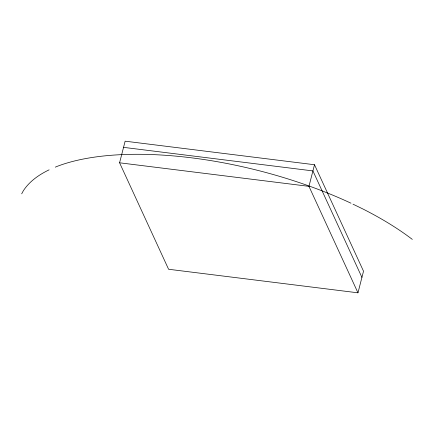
<?xml version="1.0" encoding="UTF-8"?>
<svg xmlns="http://www.w3.org/2000/svg" width="434" height="434" viewBox="0 0 434 434"><rect width="100%" height="100%" fill="white"/><g stroke="black" fill="none" stroke-linecap="round" stroke-linejoin="round"><path stroke-width="0.65" d="M119.583 162.799L125.133 141.18L314.504 164.736L363.518 271.201L357.969 292.82L168.593 269.264L119.583 162.799L308.954 186.354L357.969 292.82M308.954 186.354L314.504 164.736M21.7 193.83L23.214 190.987A225.837 89.692 14.4 0 1 49.118 169.835M55.313 167.15L56.626 166.58A225.837 89.692 14.4 0 1 350.992 203.199M123.544 147.359L312.919 170.915L361.929 277.375M353.016 204.181L362.585 208.825A225.837 89.692 14.4 0 1 412.3 239.384"/></g></svg>
